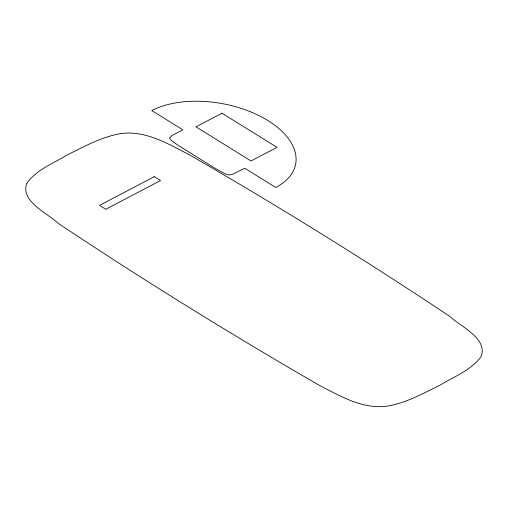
<?xml version="1.0" encoding="UTF-8"?>
<svg xmlns="http://www.w3.org/2000/svg" width="508" height="508" viewBox="0 0 508 508"><rect width="100%" height="100%" fill="white"/><g stroke="black" fill="none" stroke-linecap="round" stroke-linejoin="round"><path stroke-width="0.76" d="M169.837 137.712L169.932 138.786L171.52 140.627L178.105 145.313L213.487 167.354L224.904 173.755L228.905 174.942L232.175 174.504L244.773 168.25L275.761 187.477A83.242 46.184 10.3 0 0 267.957 120.606A83.242 46.184 10.3 0 0 151.809 110.566L182.797 129.794L172.11 135.509L169.837 137.712M26.86 183.204C19.837 201.524 48.241 213.531 58.382 223.437C143.332 280.092 230.27 333.902 318.694 384.962C339.579 395.662 361.842 409.251 386.328 406.254C405.517 403.333 422.732 393.656 439.928 385.229C454.038 376.561 471.1 370.376 481.14 356.514C488.163 338.201 459.759 326.187 449.618 316.281C364.668 259.626 277.73 205.816 189.306 154.762C168.421 144.062 146.158 130.473 121.672 133.471C102.483 136.392 85.268 146.069 68.072 154.496C53.962 163.163 36.9 169.342 26.86 183.204M221.99 113.208L195.98 126.854L251.016 160.998L277.025 147.358L221.99 113.208M154.28 176.657L99.562 205.359L105.816 209.245L160.534 180.537L154.28 176.657"/></g></svg>
